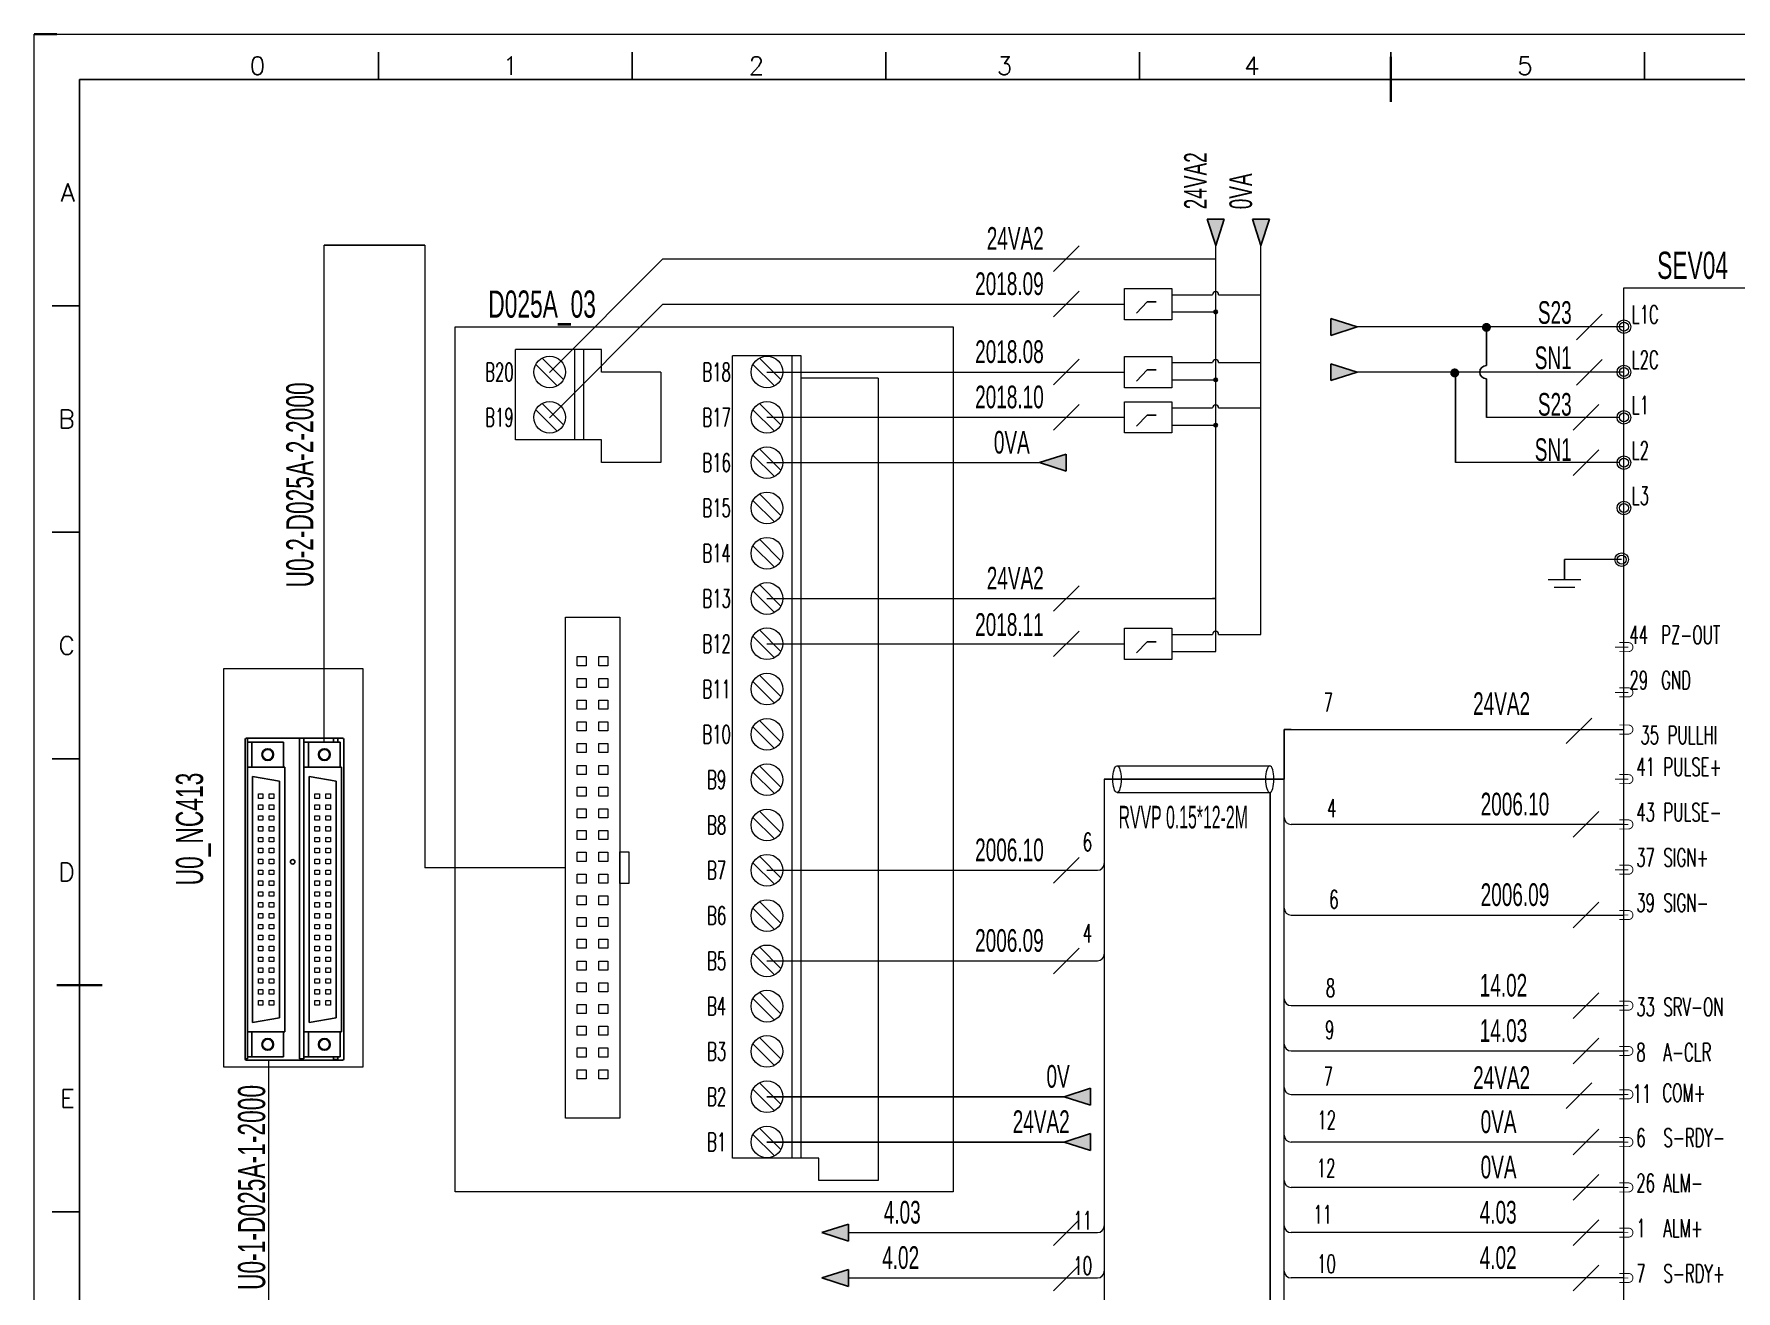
# Model space of a CAD drawing. Header units: millimetres. Extents: x -300 to 54435, y -106 to 60527.
# Drawn here: x 4320.3 to 4508.2, y 1971.5 to 2110.2 of the extents above; entities that cross this region are included whole.
import ezdxf
from ezdxf.enums import TextEntityAlignment as Align

# ---------------------------------------------------------------- set-up
doc = ezdxf.new("R2010")
doc.units = ezdxf.units.MM
doc.linetypes.add('ACAD_ISO02W100', pattern=[15, 12, -3])
for name, color, linetype in [('AE_BOR', 1, 'Continuous'), ('SYMS', 7, 'Continuous'), ('Z_OM_GAIKEI', 7, 'Continuous')]:
    doc.layers.add(name, color=color, linetype=linetype)
doc.layers.add('Dimension', color=3, linetype='Continuous', lineweight=13)
doc.styles.add('WD', font='romans.shx', dxfattribs={"width": 0.8, "bigfont": 'gbcbig.shx'})
doc.styles.add('样式 8', font='arial.ttf', dxfattribs={"width": 0.6, "height": 2.5})

# ---------------------------------------------------------------- blocks, each defined once
blk = doc.blocks.new('WDDOT')
blk.add_hatch(color=256).paths.add_polyline_path([(0.5, 0, 1), (-0.5, 0, 1)])
blk.add_circle((0, 0), 0.5)

msp = doc.modelspace()

# ---------------------------------------------------------------- hatches: boundary and pattern name
for points in [[(4450.795, 2086.863), (4449.86, 2089.781), (4451.731, 2089.781)], [(4455.795, 2086.863), (4454.86, 2089.781), (4456.731, 2089.781)], [(4463.512, 2076.942), (4463.512, 2078.813), (4466.43, 2077.878)], [(4463.512, 2071.942), (4463.512, 2073.813), (4466.43, 2072.878)], [(4431.359, 2062.895), (4434.277, 2061.959), (4434.277, 2063.83)], [(4434.049, 1992.895), (4436.968, 1991.959), (4436.968, 1993.83)], [(4434.049, 1987.895), (4436.968, 1986.959), (4436.968, 1988.83)], [(4407.327, 1977.891), (4410.246, 1976.955), (4410.246, 1978.826)], [(4407.327, 1972.895), (4410.246, 1971.959), (4410.246, 1973.83)]]:
    msp.add_hatch(color=256).paths.add_polyline_path(points)
h = msp.add_hatch(color=256)
edge = h.paths.add_edge_path()
edge.add_arc((4450.795, 2079.534), 0.197, 0, 360)
at = {"lineweight": -2}
h = msp.add_hatch(color=0, dxfattribs=at)
edge = h.paths.add_edge_path()
edge.add_arc((4480.686, 2077.822), 0.5, 0, 360)
h = msp.add_hatch(color=0, dxfattribs=at)
edge = h.paths.add_edge_path()
edge.add_arc((4477.181, 2072.797), 0.5, 0, 360)
h = msp.add_hatch(color=256)
edge = h.paths.add_edge_path()
edge.add_arc((4450.795, 2072.034), 0.197, 0, 360)
h = msp.add_hatch(color=256)
edge = h.paths.add_edge_path()
edge.add_arc((4450.795, 2067.034), 0.197, 0, 360)

# ---------------------------------------------------------------- linework, layer by layer
at = {"color": 7}
for p, q in [((4612.344, 2105.205), (4325.344, 2105.205)), ((4325.344, 2105.205), (4325.344, 1905.205))]:
    msp.add_line(p, q, dxfattribs=at)
for p, q in [((4449.86, 2089.781), (4451.731, 2089.781)), ((4450.795, 2086.863), (4449.86, 2089.781)), ((4450.795, 2086.863), (4451.731, 2089.781)), ((4454.86, 2089.781), (4456.731, 2089.781)), ((4455.795, 2086.863), (4454.86, 2089.781)), ((4455.795, 2086.863), (4456.731, 2089.781)), ((4463.512, 2076.942), (4463.512, 2078.813)), ((4466.43, 2077.878), (4463.512, 2078.813)), ((4466.43, 2077.878), (4463.512, 2076.942)), ((4480.682, 2073.613), (4480.682, 2077.878)), ((4463.512, 2071.942), (4463.512, 2073.813)), ((4466.43, 2072.878), (4463.512, 2073.813)), ((4466.43, 2072.878), (4463.512, 2071.942)), ((4477.264, 2062.891), (4477.264, 2072.878)), ((4480.682, 2067.891), (4480.682, 2072.142)), ((4431.359, 2062.895), (4434.277, 2063.83)), ((4434.277, 2061.959), (4434.277, 2063.83)), ((4431.359, 2062.895), (4434.277, 2061.959)), ((4489.304, 2052.186), (4489.304, 2050.004)), ((4450.45, 2047.895), (4450.795, 2047.895)), ((4458.347, 2027.954), (4458.347, 2033.43)), ((4458.347, 2033.43), (4458.459, 2033.43)), ((4459.116, 2033.43), (4458.459, 2033.43)), ((4438.491, 2027.954), (4458.347, 2027.954)), ((4456.802, 1963.637), (4456.802, 2026.494)), ((4434.049, 1992.895), (4436.968, 1993.83)), ((4436.968, 1991.959), (4436.968, 1993.83)), ((4434.049, 1992.895), (4401.251, 1992.895)), ((4434.049, 1992.895), (4436.968, 1991.959)), ((4434.049, 1987.895), (4436.968, 1988.83)), ((4436.968, 1986.959), (4436.968, 1988.83)), ((4434.049, 1987.895), (4401.251, 1987.895)), ((4434.049, 1987.895), (4436.968, 1986.959)), ((4407.327, 1977.891), (4410.246, 1978.826)), ((4410.246, 1978.826), (4410.246, 1976.955)), ((4407.327, 1977.891), (4410.246, 1976.955)), ((4407.327, 1972.895), (4410.246, 1973.83)), ((4407.327, 1972.895), (4410.246, 1971.959)), ((4410.246, 1973.83), (4410.246, 1971.959))]:
    msp.add_line(p, q)
at = {"color": 3}
msp.add_line((4352.378, 2086.905), (4363.49, 2086.905), dxfattribs=at)
at = {"color": 3, "lineweight": 0}
for p, q in [((4352.378, 2032.039), (4352.378, 2086.905)), ((4363.49, 2086.905), (4363.49, 2018.178)), ((4401.251, 2042.891), (4440.713, 2042.891)), ((4495.861, 2022.954), (4459.116, 2022.954)), ((4379.003, 2018.178), (4363.49, 2018.178)), ((4401.251, 2017.895), (4437.741, 2017.895)), ((4459.116, 2012.954), (4495.861, 2012.954)), ((4401.251, 2007.895), (4437.741, 2007.895)), ((4459.116, 2002.954), (4495.861, 2002.954)), ((4459.116, 1997.95), (4495.861, 1997.95)), ((4346.28, 1950.997), (4346.28, 1996.92)), ((4459.116, 1993.155), (4495.861, 1993.155))]:
    msp.add_line(p, q, dxfattribs=at)
at = {"lineweight": 0}
for p, q in [((4450.795, 2042.03), (4450.795, 2086.863)), ((4455.795, 2043.925), (4455.795, 2086.863)), ((4377.231, 2072.857), (4389.769, 2085.395)), ((4389.769, 2085.395), (4450.795, 2085.395)), ((4377.231, 2067.857), (4389.769, 2080.395)), ((4389.769, 2080.395), (4440.713, 2080.395)), ((4445.969, 2081.429), (4450.45, 2081.429)), ((4451.122, 2081.429), (4455.795, 2081.429)), ((4445.969, 2079.534), (4450.795, 2079.534)), ((4495.729, 2077.878), (4466.43, 2077.878)), ((4373.487, 2065.395), (4373.487, 2075.395)), ((4382.981, 2075.395), (4373.487, 2075.395)), ((4380.051, 2065.395), (4380.051, 2075.395)), ((4381.051, 2065.395), (4381.051, 2075.395)), ((4382.981, 2072.895), (4382.981, 2075.395)), ((4397.469, 1986.107), (4397.469, 2074.682)), ((4405.033, 2074.682), (4397.469, 2074.682)), ((4404.033, 1986.107), (4404.033, 2074.682)), ((4405.033, 1986.107), (4405.033, 2074.682)), ((4389.545, 2072.895), (4382.981, 2072.895)), ((4389.545, 2072.895), (4389.545, 2062.895)), ((4401.251, 2072.895), (4440.713, 2072.895)), ((4445.969, 2073.929), (4450.45, 2073.929)), ((4451.122, 2073.929), (4455.795, 2073.929)), ((4495.729, 2072.878), (4466.43, 2072.878)), ((4413.528, 2072.228), (4405.033, 2072.228)), ((4413.528, 2072.228), (4413.528, 1983.653)), ((4445.969, 2072.034), (4450.795, 2072.034)), ((4445.969, 2068.929), (4450.45, 2068.929)), ((4451.122, 2068.929), (4455.795, 2068.929)), ((4401.251, 2067.895), (4440.713, 2067.895)), ((4445.969, 2067.034), (4450.795, 2067.034)), ((4495.361, 2067.891), (4480.682, 2067.891)), ((4382.981, 2065.395), (4373.487, 2065.395)), ((4382.981, 2062.895), (4382.981, 2065.395)), ((4389.545, 2062.895), (4382.981, 2062.895)), ((4401.251, 2062.895), (4431.359, 2062.895)), ((4495.361, 2062.891), (4477.264, 2062.891)), ((4495.611, 2052.186), (4489.304, 2052.186)), ((4487.516, 2049.991), (4491.093, 2049.991)), ((4488.18, 2049.133), (4490.428, 2049.133)), ((4401.251, 2047.895), (4450.45, 2047.895)), ((4445.969, 2043.925), (4450.45, 2043.925)), ((4451.122, 2043.925), (4455.795, 2043.925)), ((4445.969, 2042.03), (4450.795, 2042.03)), ((4439.92, 2029.418), (4456.763, 2029.419)), ((4438.491, 2027.954), (4438.491, 1953.649)), ((4458.347, 1968.641), (4458.347, 2027.954)), ((4439.9, 2026.489), (4456.763, 2026.489)), ((4406.964, 1986.107), (4397.469, 1986.107)), ((4406.964, 1983.653), (4406.964, 1986.107)), ((4495.861, 1987.887), (4459.116, 1987.887)), ((4413.528, 1983.653), (4406.964, 1983.653)), ((4495.861, 1982.883), (4459.116, 1982.883)), ((4410.246, 1977.891), (4437.741, 1977.891)), ((4495.861, 1977.895), (4459.116, 1977.895)), ((4410.246, 1972.895), (4437.741, 1972.895)), ((4495.861, 1972.891), (4459.116, 1972.891))]:
    msp.add_line(p, q, dxfattribs=at)
at = {"linetype": 'ACAD_ISO02W100'}
for p, q in [((4443.234, 2080.63), (4442.043, 2079.401)), ((4444.242, 2080.627), (4443.234, 2080.63)), ((4443.234, 2073.13), (4442.043, 2071.901)), ((4444.242, 2073.127), (4443.234, 2073.13)), ((4443.234, 2068.13), (4442.043, 2066.901)), ((4444.242, 2068.127), (4443.234, 2068.13)), ((4443.234, 2043.126), (4442.043, 2041.897)), ((4444.242, 2043.123), (4443.234, 2043.126))]:
    msp.add_line(p, q, dxfattribs=at)
at = {"color": 7, "lineweight": 0}
msp.add_line((4459.116, 2033.43), (4495.861, 2033.43), dxfattribs=at)
at = {"lineweight": 0}
for points in [[(4440.713, 2078.668), (4440.713, 2082.121), (4445.969, 2082.121), (4445.969, 2078.668)], [(4366.815, 1982.404), (4366.815, 2077.895), (4421.815, 2077.895), (4421.815, 1982.404)], [(4366.815, 1982.404), (4366.815, 2077.895), (4421.815, 2077.895), (4421.815, 1982.404)], [(4440.713, 2071.168), (4440.713, 2074.621), (4445.969, 2074.621), (4445.969, 2071.168)], [(4440.713, 2066.168), (4440.713, 2069.621), (4445.969, 2069.621), (4445.969, 2066.168)], [(4379.003, 1990.528), (4379.003, 2045.828), (4385.003, 2045.828), (4385.003, 1990.528)], [(4440.713, 2041.164), (4440.713, 2044.617), (4445.969, 2044.617), (4445.969, 2041.164)], [(4381.303, 2040.478), (4380.303, 2040.478), (4380.303, 2041.478), (4381.303, 2041.478)], [(4383.703, 2040.478), (4382.703, 2040.478), (4382.703, 2041.478), (4383.703, 2041.478)], [(4356.644, 1996.17), (4341.294, 1996.17), (4341.294, 2040.185), (4356.644, 2040.185)], [(4381.303, 2038.078), (4380.303, 2038.078), (4380.303, 2039.078), (4381.303, 2039.078)], [(4383.703, 2038.078), (4382.703, 2038.078), (4382.703, 2039.078), (4383.703, 2039.078)], [(4381.303, 2035.678), (4380.303, 2035.678), (4380.303, 2036.678), (4381.303, 2036.678)], [(4383.703, 2035.678), (4382.703, 2035.678), (4382.703, 2036.678), (4383.703, 2036.678)], [(4381.303, 2033.278), (4380.303, 2033.278), (4380.303, 2034.278), (4381.303, 2034.278)], [(4383.703, 2033.278), (4382.703, 2033.278), (4382.703, 2034.278), (4383.703, 2034.278)], [(4381.303, 2030.878), (4380.303, 2030.878), (4380.303, 2031.878), (4381.303, 2031.878)], [(4383.703, 2030.878), (4382.703, 2030.878), (4382.703, 2031.878), (4383.703, 2031.878)], [(4381.303, 2028.478), (4380.303, 2028.478), (4380.303, 2029.478), (4381.303, 2029.478)], [(4383.703, 2028.478), (4382.703, 2028.478), (4382.703, 2029.478), (4383.703, 2029.478)], [(4345.107, 2026.319), (4345.607, 2026.319), (4345.607, 2025.819), (4345.107, 2025.819)], [(4346.307, 2026.319), (4346.807, 2026.319), (4346.807, 2025.819), (4346.307, 2025.819)], [(4351.357, 2026.319), (4351.857, 2026.319), (4351.857, 2025.819), (4351.357, 2025.819)], [(4352.557, 2026.319), (4353.057, 2026.319), (4353.057, 2025.819), (4352.557, 2025.819)], [(4381.303, 2026.078), (4380.303, 2026.078), (4380.303, 2027.078), (4381.303, 2027.078)], [(4383.703, 2026.078), (4382.703, 2026.078), (4382.703, 2027.078), (4383.703, 2027.078)], [(4345.107, 2025.119), (4345.607, 2025.119), (4345.607, 2024.619), (4345.107, 2024.619)], [(4345.107, 2023.919), (4345.607, 2023.919), (4345.607, 2023.419), (4345.107, 2023.419)], [(4346.307, 2025.119), (4346.807, 2025.119), (4346.807, 2024.619), (4346.307, 2024.619)], [(4346.307, 2023.919), (4346.807, 2023.919), (4346.807, 2023.419), (4346.307, 2023.419)], [(4351.357, 2025.119), (4351.857, 2025.119), (4351.857, 2024.619), (4351.357, 2024.619)], [(4351.357, 2023.919), (4351.857, 2023.919), (4351.857, 2023.419), (4351.357, 2023.419)], [(4352.557, 2025.119), (4353.057, 2025.119), (4353.057, 2024.619), (4352.557, 2024.619)], [(4352.557, 2023.919), (4353.057, 2023.919), (4353.057, 2023.419), (4352.557, 2023.419)], [(4381.303, 2023.678), (4380.303, 2023.678), (4380.303, 2024.678), (4381.303, 2024.678)], [(4383.703, 2023.678), (4382.703, 2023.678), (4382.703, 2024.678), (4383.703, 2024.678)], [(4345.107, 2022.719), (4345.607, 2022.719), (4345.607, 2022.219), (4345.107, 2022.219)], [(4346.307, 2022.719), (4346.807, 2022.719), (4346.807, 2022.219), (4346.307, 2022.219)], [(4351.357, 2022.719), (4351.857, 2022.719), (4351.857, 2022.219), (4351.357, 2022.219)], [(4352.557, 2022.719), (4353.057, 2022.719), (4353.057, 2022.219), (4352.557, 2022.219)], [(4381.303, 2021.278), (4380.303, 2021.278), (4380.303, 2022.278), (4381.303, 2022.278)], [(4383.703, 2021.278), (4382.703, 2021.278), (4382.703, 2022.278), (4383.703, 2022.278)], [(4345.107, 2021.519), (4345.607, 2021.519), (4345.607, 2021.019), (4345.107, 2021.019)], [(4345.107, 2020.319), (4345.607, 2020.319), (4345.607, 2019.819), (4345.107, 2019.819)], [(4346.307, 2021.519), (4346.807, 2021.519), (4346.807, 2021.019), (4346.307, 2021.019)], [(4346.307, 2020.319), (4346.807, 2020.319), (4346.807, 2019.819), (4346.307, 2019.819)], [(4351.357, 2021.519), (4351.857, 2021.519), (4351.857, 2021.019), (4351.357, 2021.019)], [(4351.357, 2020.319), (4351.857, 2020.319), (4351.857, 2019.819), (4351.357, 2019.819)], [(4352.557, 2021.519), (4353.057, 2021.519), (4353.057, 2021.019), (4352.557, 2021.019)], [(4352.557, 2020.319), (4353.057, 2020.319), (4353.057, 2019.819), (4352.557, 2019.819)], [(4381.303, 2018.878), (4380.303, 2018.878), (4380.303, 2019.878), (4381.303, 2019.878)], [(4383.703, 2018.878), (4382.703, 2018.878), (4382.703, 2019.878), (4383.703, 2019.878)], [(4386.003, 2016.428), (4385.003, 2016.428), (4385.003, 2019.928), (4386.003, 2019.928)], [(4345.107, 2019.119), (4345.607, 2019.119), (4345.607, 2018.619), (4345.107, 2018.619)], [(4346.307, 2019.119), (4346.807, 2019.119), (4346.807, 2018.619), (4346.307, 2018.619)], [(4351.357, 2019.119), (4351.857, 2019.119), (4351.857, 2018.619), (4351.357, 2018.619)], [(4352.557, 2019.119), (4353.057, 2019.119), (4353.057, 2018.619), (4352.557, 2018.619)], [(4345.107, 2017.919), (4345.607, 2017.919), (4345.607, 2017.419), (4345.107, 2017.419)], [(4345.107, 2016.719), (4345.607, 2016.719), (4345.607, 2016.219), (4345.107, 2016.219)], [(4346.307, 2017.919), (4346.807, 2017.919), (4346.807, 2017.419), (4346.307, 2017.419)], [(4346.307, 2016.719), (4346.807, 2016.719), (4346.807, 2016.219), (4346.307, 2016.219)], [(4351.357, 2017.919), (4351.857, 2017.919), (4351.857, 2017.419), (4351.357, 2017.419)], [(4351.357, 2016.719), (4351.857, 2016.719), (4351.857, 2016.219), (4351.357, 2016.219)], [(4352.557, 2017.919), (4353.057, 2017.919), (4353.057, 2017.419), (4352.557, 2017.419)], [(4352.557, 2016.719), (4353.057, 2016.719), (4353.057, 2016.219), (4352.557, 2016.219)], [(4381.303, 2016.478), (4380.303, 2016.478), (4380.303, 2017.478), (4381.303, 2017.478)], [(4383.703, 2016.478), (4382.703, 2016.478), (4382.703, 2017.478), (4383.703, 2017.478)], [(4345.107, 2015.519), (4345.607, 2015.519), (4345.607, 2015.019), (4345.107, 2015.019)], [(4345.107, 2014.319), (4345.607, 2014.319), (4345.607, 2013.819), (4345.107, 2013.819)], [(4346.307, 2015.519), (4346.807, 2015.519), (4346.807, 2015.019), (4346.307, 2015.019)], [(4346.307, 2014.319), (4346.807, 2014.319), (4346.807, 2013.819), (4346.307, 2013.819)], [(4351.357, 2015.519), (4351.857, 2015.519), (4351.857, 2015.019), (4351.357, 2015.019)], [(4351.357, 2014.319), (4351.857, 2014.319), (4351.857, 2013.819), (4351.357, 2013.819)], [(4352.557, 2015.519), (4353.057, 2015.519), (4353.057, 2015.019), (4352.557, 2015.019)], [(4352.557, 2014.319), (4353.057, 2014.319), (4353.057, 2013.819), (4352.557, 2013.819)], [(4381.303, 2014.078), (4380.303, 2014.078), (4380.303, 2015.078), (4381.303, 2015.078)], [(4383.703, 2014.078), (4382.703, 2014.078), (4382.703, 2015.078), (4383.703, 2015.078)], [(4345.107, 2013.119), (4345.607, 2013.119), (4345.607, 2012.619), (4345.107, 2012.619)], [(4346.307, 2013.119), (4346.807, 2013.119), (4346.807, 2012.619), (4346.307, 2012.619)], [(4351.357, 2013.119), (4351.857, 2013.119), (4351.857, 2012.619), (4351.357, 2012.619)], [(4352.557, 2013.119), (4353.057, 2013.119), (4353.057, 2012.619), (4352.557, 2012.619)], [(4381.303, 2011.678), (4380.303, 2011.678), (4380.303, 2012.678), (4381.303, 2012.678)], [(4383.703, 2011.678), (4382.703, 2011.678), (4382.703, 2012.678), (4383.703, 2012.678)], [(4345.107, 2011.919), (4345.607, 2011.919), (4345.607, 2011.419), (4345.107, 2011.419)], [(4345.107, 2010.719), (4345.607, 2010.719), (4345.607, 2010.219), (4345.107, 2010.219)], [(4346.307, 2011.919), (4346.807, 2011.919), (4346.807, 2011.419), (4346.307, 2011.419)], [(4346.307, 2010.719), (4346.807, 2010.719), (4346.807, 2010.219), (4346.307, 2010.219)], [(4351.357, 2011.919), (4351.857, 2011.919), (4351.857, 2011.419), (4351.357, 2011.419)], [(4351.357, 2010.719), (4351.857, 2010.719), (4351.857, 2010.219), (4351.357, 2010.219)], [(4352.557, 2011.919), (4353.057, 2011.919), (4353.057, 2011.419), (4352.557, 2011.419)], [(4352.557, 2010.719), (4353.057, 2010.719), (4353.057, 2010.219), (4352.557, 2010.219)], [(4345.107, 2009.519), (4345.607, 2009.519), (4345.607, 2009.019), (4345.107, 2009.019)], [(4346.307, 2009.519), (4346.807, 2009.519), (4346.807, 2009.019), (4346.307, 2009.019)], [(4351.357, 2009.519), (4351.857, 2009.519), (4351.857, 2009.019), (4351.357, 2009.019)], [(4352.557, 2009.519), (4353.057, 2009.519), (4353.057, 2009.019), (4352.557, 2009.019)], [(4381.303, 2009.278), (4380.303, 2009.278), (4380.303, 2010.278), (4381.303, 2010.278)], [(4383.703, 2009.278), (4382.703, 2009.278), (4382.703, 2010.278), (4383.703, 2010.278)], [(4345.107, 2008.319), (4345.607, 2008.319), (4345.607, 2007.819), (4345.107, 2007.819)], [(4345.107, 2007.119), (4345.607, 2007.119), (4345.607, 2006.619), (4345.107, 2006.619)], [(4346.307, 2008.319), (4346.807, 2008.319), (4346.807, 2007.819), (4346.307, 2007.819)], [(4346.307, 2007.119), (4346.807, 2007.119), (4346.807, 2006.619), (4346.307, 2006.619)], [(4351.357, 2008.319), (4351.857, 2008.319), (4351.857, 2007.819), (4351.357, 2007.819)], [(4351.357, 2007.119), (4351.857, 2007.119), (4351.857, 2006.619), (4351.357, 2006.619)], [(4352.557, 2008.319), (4353.057, 2008.319), (4353.057, 2007.819), (4352.557, 2007.819)], [(4352.557, 2007.119), (4353.057, 2007.119), (4353.057, 2006.619), (4352.557, 2006.619)], [(4381.303, 2006.878), (4380.303, 2006.878), (4380.303, 2007.878), (4381.303, 2007.878)], [(4383.703, 2006.878), (4382.703, 2006.878), (4382.703, 2007.878), (4383.703, 2007.878)], [(4345.107, 2005.919), (4345.607, 2005.919), (4345.607, 2005.419), (4345.107, 2005.419)], [(4346.307, 2005.919), (4346.807, 2005.919), (4346.807, 2005.419), (4346.307, 2005.419)], [(4351.357, 2005.919), (4351.857, 2005.919), (4351.857, 2005.419), (4351.357, 2005.419)], [(4352.557, 2005.919), (4353.057, 2005.919), (4353.057, 2005.419), (4352.557, 2005.419)], [(4381.303, 2004.478), (4380.303, 2004.478), (4380.303, 2005.478), (4381.303, 2005.478)], [(4383.703, 2004.478), (4382.703, 2004.478), (4382.703, 2005.478), (4383.703, 2005.478)], [(4345.107, 2004.719), (4345.607, 2004.719), (4345.607, 2004.219), (4345.107, 2004.219)], [(4345.107, 2003.519), (4345.607, 2003.519), (4345.607, 2003.019), (4345.107, 2003.019)], [(4346.307, 2004.719), (4346.807, 2004.719), (4346.807, 2004.219), (4346.307, 2004.219)], [(4346.307, 2003.519), (4346.807, 2003.519), (4346.807, 2003.019), (4346.307, 2003.019)], [(4351.357, 2004.719), (4351.857, 2004.719), (4351.857, 2004.219), (4351.357, 2004.219)], [(4351.357, 2003.519), (4351.857, 2003.519), (4351.857, 2003.019), (4351.357, 2003.019)], [(4352.557, 2004.719), (4353.057, 2004.719), (4353.057, 2004.219), (4352.557, 2004.219)], [(4352.557, 2003.519), (4353.057, 2003.519), (4353.057, 2003.019), (4352.557, 2003.019)], [(4381.303, 2002.078), (4380.303, 2002.078), (4380.303, 2003.078), (4381.303, 2003.078)], [(4383.703, 2002.078), (4382.703, 2002.078), (4382.703, 2003.078), (4383.703, 2003.078)], [(4381.303, 1999.678), (4380.303, 1999.678), (4380.303, 2000.678), (4381.303, 2000.678)], [(4383.703, 1999.678), (4382.703, 1999.678), (4382.703, 2000.678), (4383.703, 2000.678)], [(4381.303, 1997.278), (4380.303, 1997.278), (4380.303, 1998.278), (4381.303, 1998.278)], [(4383.703, 1997.278), (4382.703, 1997.278), (4382.703, 1998.278), (4383.703, 1998.278)], [(4381.303, 1994.878), (4380.303, 1994.878), (4380.303, 1995.878), (4381.303, 1995.878)], [(4383.703, 1994.878), (4382.703, 1994.878), (4382.703, 1995.878), (4383.703, 1995.878)]]:
    msp.add_lwpolyline(points, close=True, dxfattribs=at)
for points in [[(4495.861, 1954.09), (4495.861, 2082.178), (4524.489, 2082.178), (4524.489, 1954.09)], [(4378.808, 2072.062), (4376.436, 2074.434)], [(4402.79, 2072.062), (4400.419, 2074.434)], [(4375.729, 2073.727), (4378.101, 2071.355)], [(4399.712, 2073.727), (4402.083, 2071.355)], [(4375.729, 2068.727), (4378.101, 2066.355)], [(4378.808, 2067.062), (4376.436, 2069.434)], [(4399.712, 2068.727), (4402.083, 2066.355)], [(4402.79, 2067.062), (4400.419, 2069.434)], [(4399.712, 2063.727), (4402.083, 2061.355)], [(4402.79, 2062.062), (4400.419, 2064.434)], [(4402.79, 2057.062), (4400.419, 2059.434)], [(4399.712, 2058.727), (4402.083, 2056.355)], [(4399.712, 2053.727), (4402.083, 2051.355)], [(4402.79, 2052.062), (4400.419, 2054.434)], [(4399.712, 2048.727), (4402.083, 2046.355)], [(4402.79, 2047.062), (4400.419, 2049.434)], [(4402.79, 2042.062), (4400.419, 2044.434)], [(4399.712, 2043.727), (4402.083, 2041.355)], [(4399.712, 2038.727), (4402.083, 2036.355)], [(4402.79, 2037.062), (4400.419, 2039.434)], [(4399.712, 2033.727), (4402.083, 2031.355)], [(4402.79, 2032.062), (4400.419, 2034.434)], [(4402.79, 2027.062), (4400.419, 2029.434)], [(4399.712, 2028.727), (4402.083, 2026.355)], [(4399.712, 2023.727), (4402.083, 2021.355)], [(4402.79, 2022.062), (4400.419, 2024.434)], [(4399.712, 2018.727), (4402.083, 2016.355)], [(4402.79, 2017.062), (4400.419, 2019.434)], [(4402.79, 2012.062), (4400.419, 2014.434)], [(4399.712, 2013.727), (4402.083, 2011.355)], [(4399.712, 2008.727), (4402.083, 2006.355)], [(4402.79, 2007.062), (4400.419, 2009.434)], [(4399.712, 2003.727), (4402.083, 2001.355)], [(4402.79, 2002.062), (4400.419, 2004.434)], [(4402.79, 1997.062), (4400.419, 1999.434)], [(4399.712, 1998.727), (4402.083, 1996.355)], [(4399.712, 1993.727), (4402.083, 1991.355)], [(4402.79, 1992.062), (4400.419, 1994.434)], [(4399.712, 1988.727), (4402.083, 1986.355)], [(4402.79, 1987.062), (4400.419, 1989.434)]]:
    msp.add_lwpolyline(points, dxfattribs=at)
at = {"color": 3, "lineweight": 0, "const_width": 0.1, "flags": 128}
for points in [[(4496.361, 2042.529), (4494.861, 2042.529)], [(4496.361, 2037.529), (4494.861, 2037.529)], [(4496.361, 2027.954), (4494.861, 2027.954)], [(4496.361, 2022.954), (4494.861, 2022.954)], [(4496.361, 2017.954), (4494.861, 2017.954)], [(4496.361, 2012.954), (4494.861, 2012.954)], [(4496.361, 2002.954), (4494.861, 2002.954)], [(4496.361, 1997.95), (4494.861, 1997.95)], [(4496.361, 1993.155), (4494.861, 1993.155)], [(4496.361, 1987.887), (4494.861, 1987.887)], [(4496.361, 1982.883), (4494.861, 1982.883)], [(4496.361, 1977.895), (4494.861, 1977.895)], [(4496.361, 1972.891), (4494.861, 1972.891)]]:
    msp.add_lwpolyline(points, dxfattribs=at)
for points in [[(4495.361, 2043.029), (4496.361, 2043.029, -1), (4496.361, 2042.029), (4495.361, 2042.029)], [(4495.361, 2038.029), (4496.361, 2038.029, -1), (4496.361, 2037.029), (4495.361, 2037.029)], [(4495.361, 2028.454), (4496.361, 2028.454, -1), (4496.361, 2027.454), (4495.361, 2027.454)], [(4495.361, 2023.454), (4496.361, 2023.454, -1), (4496.361, 2022.454), (4495.361, 2022.454)], [(4495.361, 2018.454), (4496.361, 2018.454, -1), (4496.361, 2017.454), (4495.361, 2017.454)], [(4495.361, 2013.454), (4496.361, 2013.454, -1), (4496.361, 2012.454), (4495.361, 2012.454)], [(4495.361, 2003.454), (4496.361, 2003.454, -1), (4496.361, 2002.454), (4495.361, 2002.454)], [(4495.361, 1998.45), (4496.361, 1998.45, -1), (4496.361, 1997.45), (4495.361, 1997.45)], [(4495.361, 1993.655), (4496.361, 1993.655, -1), (4496.361, 1992.655), (4495.361, 1992.655)], [(4495.361, 1988.387), (4496.361, 1988.387, -1), (4496.361, 1987.387), (4495.361, 1987.387)], [(4495.361, 1983.383), (4496.361, 1983.383, -1), (4496.361, 1982.383), (4495.361, 1982.383)], [(4495.361, 1978.395), (4496.361, 1978.395, -1), (4496.361, 1977.395), (4495.361, 1977.395)], [(4495.361, 1973.391), (4496.361, 1973.391, -1), (4496.361, 1972.391), (4495.361, 1972.391)]]:
    msp.add_lwpolyline(points, format="xyb", dxfattribs=at)
at = {"color": 7, "lineweight": 0, "const_width": 0.1, "flags": 128}
msp.add_lwpolyline([(4495.361, 2033.93), (4496.361, 2033.93, -1), (4496.361, 2032.93), (4495.361, 2032.93)], format="xyb", dxfattribs=at)
for centre in [(4450.795, 2079.534), (4450.795, 2072.034), (4450.795, 2067.034)]:
    msp.add_circle(centre, 0.197)
at = {"lineweight": 0}
for centre, radius in [((4495.861, 2077.895), 0.75), ((4495.861, 2077.895), 0.5), ((4377.269, 2072.895), 1.75), ((4401.251, 2072.895), 1.75), ((4495.861, 2072.895), 0.75), ((4495.861, 2072.895), 0.5), ((4377.269, 2067.895), 1.75), ((4401.251, 2067.895), 1.75), ((4495.861, 2067.891), 0.75), ((4495.861, 2067.891), 0.5), ((4401.251, 2062.895), 1.75), ((4495.861, 2062.891), 0.75), ((4495.861, 2062.891), 0.5), ((4401.251, 2057.895), 1.75), ((4495.861, 2057.887), 0.75), ((4495.861, 2057.887), 0.5), ((4401.251, 2052.895), 1.75), ((4495.611, 2052.186), 0.75), ((4495.611, 2052.186), 0.5), ((4401.251, 2047.895), 1.75), ((4401.251, 2042.895), 1.75), ((4401.251, 2037.895), 1.75), ((4401.251, 2032.895), 1.75), ((4401.251, 2027.895), 1.75), ((4401.251, 2022.895), 1.75), ((4401.251, 2017.895), 1.75), ((4401.251, 2012.895), 1.75), ((4401.251, 2007.895), 1.75), ((4401.251, 2002.895), 1.75), ((4401.251, 1997.895), 1.75), ((4401.251, 1992.895), 1.75), ((4401.251, 1987.895), 1.75)]:
    msp.add_circle(centre, radius, dxfattribs=at)
for centre, radius, start, end in [((4450.786, 2081.429), 0.336, 0, 180), ((4450.786, 2073.929), 0.336, 0, 180), ((4450.786, 2068.929), 0.336, 0, 180), ((4450.786, 2043.925), 0.336, 0, 180), ((4437.741, 1978.645), 0.75, 270, 0), ((4437.741, 1973.645), 0.75, 270, 0)]:
    msp.add_arc(centre, radius, start, end, dxfattribs=at)
msp.add_arc((4480.682, 2072.878), 0.736, 90, 270)
at = {"color": 3, "lineweight": 0}
for centre, start, end in [((4459.116, 2023.704), 180, 270), ((4437.741, 2018.645), 270, 0), ((4459.116, 2013.704), 180, 270), ((4437.741, 2008.645), 270, 0), ((4459.116, 2003.704), 180, 270), ((4459.116, 1998.7), 180, 270), ((4459.116, 1993.905), 180, 270), ((4459.116, 1988.637), 180, 270), ((4459.116, 1983.633), 180, 270), ((4459.116, 1978.645), 180, 270), ((4459.116, 1973.641), 180, 270)]:
    msp.add_arc(centre, 0.75, start, end, dxfattribs=at)
at = {"lineweight": 0}
msp.add_ellipse((4439.9, 2027.954), major_axis=(0, 1.465), ratio=0.3169375, dxfattribs=at)
at = {"lineweight": 0, "extrusion": (0, 0, -1)}
msp.add_ellipse((4456.763, 2027.954), major_axis=(0, 1.465), ratio=0.3169375, dxfattribs=at)
at = {"layer": 'AE_BOR', "color": 7, "lineweight": 30}
for p, q in [((4322.874, 2110.205), (4320.341, 2110.205)), ((4470.124, 2102.705), (4470.124, 2107.705)), ((4322.844, 2005.205), (4327.844, 2005.205))]:
    msp.add_line(p, q, dxfattribs=at)
at = {"layer": 'AE_BOR', "color": 7, "lineweight": 15}
for p, q in [((4320.341, 2110.205), (4617.341, 2110.205)), ((4320.341, 1900.205), (4320.341, 2110.205))]:
    msp.add_line(p, q, dxfattribs=at)
at = {"layer": 'AE_BOR', "color": 7}
for p, q in [((4358.374, 2105.205), (4358.374, 2108.205)), ((4386.374, 2105.205), (4386.374, 2108.205)), ((4414.374, 2105.205), (4414.374, 2108.205)), ((4442.374, 2105.205), (4442.374, 2108.205)), ((4470.124, 2105.205), (4470.124, 2108.205)), ((4498.124, 2105.205), (4498.124, 2108.205)), ((4325.344, 2080.205), (4322.344, 2080.205)), ((4325.344, 2055.205), (4322.344, 2055.205)), ((4325.344, 2030.205), (4322.344, 2030.205)), ((4325.344, 1980.205), (4322.344, 1980.205))]:
    msp.add_line(p, q, dxfattribs=at)
at = {"layer": 'Dimension', "lineweight": 0}
for p, q in [((4432.884, 2083.98), (4435.712, 2086.809)), ((4432.884, 2078.98), (4435.712, 2081.809)), ((4490.622, 2076.463), (4493.45, 2079.292)), ((4432.884, 2071.48), (4435.712, 2074.309)), ((4490.622, 2071.463), (4493.45, 2074.292)), ((4432.884, 2066.48), (4435.712, 2069.309)), ((4490.254, 2066.476), (4493.083, 2069.305)), ((4490.254, 2061.476), (4493.083, 2064.305)), ((4432.884, 2046.48), (4435.712, 2049.309)), ((4432.884, 2041.476), (4435.712, 2044.305)), ((4490.254, 2021.54), (4493.083, 2024.368)), ((4432.884, 2016.48), (4435.712, 2019.309)), ((4490.254, 2011.54), (4493.083, 2014.368)), ((4432.884, 2006.48), (4435.712, 2009.309)), ((4490.254, 2001.54), (4493.083, 2004.368)), ((4490.254, 1996.536), (4493.083, 1999.364)), ((4489.483, 1991.598), (4492.312, 1994.426)), ((4490.254, 1986.472), (4493.083, 1989.301)), ((4490.254, 1981.468), (4493.083, 1984.297)), ((4432.884, 1976.48), (4435.712, 1979.309)), ((4490.254, 1976.48), (4493.083, 1979.309)), ((4432.884, 1971.48), (4435.712, 1974.309)), ((4490.254, 1971.476), (4493.083, 1974.305))]:
    msp.add_line(p, q, dxfattribs=at)
at = {"layer": 'Dimension', "color": 7, "lineweight": 0}
msp.add_line((4489.483, 2031.872), (4492.312, 2034.701), dxfattribs=at)
at = {"layer": 'Z_OM_GAIKEI'}
for p, q in [((4343.644, 1997.07), (4343.644, 2032.32)), ((4343.794, 2032.47), (4354.394, 2032.47)), ((4343.894, 1997.07), (4343.894, 2032.47)), ((4343.894, 1997.299), (4343.894, 2032.039)), ((4347.894, 2032.039), (4343.894, 2032.039)), ((4343.894, 2032.039), (4345.894, 2032.039)), ((4344.394, 2029.289), (4344.394, 2032.039)), ((4347.894, 2029.289), (4347.894, 2032.039)), ((4349.644, 1997.07), (4349.644, 2032.47)), ((4350.144, 1997.07), (4350.144, 2032.47)), ((4350.144, 1997.299), (4350.144, 2032.039)), ((4354.144, 2032.039), (4350.144, 2032.039)), ((4350.144, 2032.039), (4352.144, 2032.039)), ((4350.644, 2029.289), (4350.644, 2032.039)), ((4353.394, 2032.039), (4353.394, 2032.47)), ((4353.894, 2032.039), (4353.894, 2032.47)), ((4354.144, 2029.289), (4354.144, 2032.039)), ((4354.544, 2032.32), (4354.544, 1997.07)), ((4343.894, 2029.289), (4348.019, 2029.289)), ((4343.894, 2029.289), (4348.019, 2029.289)), ((4348.019, 2029.289), (4348.019, 2000.049)), ((4348.019, 2000.049), (4348.019, 2029.289)), ((4350.144, 2029.289), (4354.269, 2029.289)), ((4350.144, 2029.289), (4354.269, 2029.289)), ((4354.269, 2029.289), (4354.269, 2000.049)), ((4344.457, 2001.089), (4344.457, 2028.249)), ((4347.457, 2027.749), (4344.457, 2028.249)), ((4347.457, 2027.749), (4347.457, 2001.589)), ((4350.707, 2001.089), (4350.707, 2028.249)), ((4353.707, 2027.749), (4350.707, 2028.249)), ((4353.707, 2027.749), (4353.707, 2001.589)), ((4347.457, 2001.589), (4344.457, 2001.089)), ((4353.707, 2001.589), (4350.707, 2001.089)), ((4343.894, 2000.049), (4348.019, 2000.049)), ((4344.394, 2000.049), (4344.394, 1997.299)), ((4347.894, 2000.049), (4347.894, 1997.299)), ((4350.144, 2000.049), (4354.269, 2000.049)), ((4350.644, 2000.049), (4350.644, 1997.299)), ((4354.144, 2000.049), (4354.144, 1997.299)), ((4343.644, 1997.07), (4343.894, 1997.07)), ((4354.394, 1996.92), (4343.794, 1996.92)), ((4347.894, 1997.299), (4343.894, 1997.299)), ((4349.644, 1997.07), (4350.144, 1997.07)), ((4354.144, 1997.299), (4350.144, 1997.299)), ((4353.394, 1997.02), (4353.394, 1997.299)), ((4353.394, 1997.02), (4353.894, 1997.02)), ((4353.894, 1997.02), (4353.894, 1997.299))]:
    msp.add_line(p, q, dxfattribs=at)
for centre, radius in [((4346.144, 2030.664), 0.65), ((4346.144, 2030.664), 0.575), ((4352.394, 2030.664), 0.65), ((4352.394, 2030.664), 0.575), ((4348.894, 2018.82), 0.25), ((4346.144, 1998.674), 0.65), ((4346.144, 1998.674), 0.575), ((4352.394, 1998.674), 0.65), ((4352.394, 1998.674), 0.575)]:
    msp.add_circle(centre, radius, dxfattribs=at)
for centre, start, end in [((4343.794, 2032.32), 90, 180.00001), ((4354.394, 2032.32), 0, 90), ((4343.794, 1997.07), 180.00001, 270), ((4354.394, 1997.07), 270, 0)]:
    msp.add_arc(centre, 0.15, start, end, dxfattribs=at)

# ---------------------------------------------------------------- block references
at = {"layer": 'SYMS', "color": 0, "lineweight": -3, "xscale": 0.25, "yscale": 0.25, "zscale": 0.25, "rotation": 90}
for p in [(4450.795, 2079.534), (4450.795, 2072.034), (4450.795, 2067.034)]:
    msp.add_blockref('WDDOT', p, dxfattribs=at)
at = {"layer": 'SYMS', "lineweight": -3, "xscale": 0.25, "yscale": 0.25, "zscale": 0.25, "rotation": 90}
for p in [(4450.795, 2079.534), (4450.795, 2072.034), (4450.795, 2067.034)]:
    msp.add_blockref('WDDOT', p, dxfattribs=at)

# ---------------------------------------------------------------- texts
at = {"lineweight": 0, "style": 'WD', "width": 0.6}
for s, p in [('L1C', (4496.729, 2078.245)), ('L2C', (4496.729, 2073.245)), ('L1', (4496.729, 2068.241)), ('L2', (4496.729, 2063.241)), ('L3', (4496.729, 2058.237)), ('44', (4496.479, 2042.879)), ('PZ-OUT', (4499.979, 2042.879)), ('29', (4496.479, 2037.879)), ('GND', (4499.979, 2037.879)), ('41', (4497.229, 2028.304)), ('PULSE+', (4500.229, 2028.304)), ('43', (4497.229, 2023.304)), ('PULSE-', (4500.229, 2023.304)), ('37', (4497.229, 2018.304)), ('SIGN+', (4500.229, 2018.304)), ('39', (4497.229, 2013.304)), ('SIGN-', (4500.229, 2013.304)), ('33', (4497.229, 2001.816)), ('SRV-ON ', (4500.229, 2001.816)), ('8', (4497.229, 1996.812)), ('A-CLR ', (4500.229, 1996.812)), ('11', (4496.823, 1992.228)), ('COM+', (4500.118, 1992.338)), ('6', (4497.229, 1987.381)), ('S-RDY-', (4500.229, 1987.381)), ('26', (4497.229, 1982.377)), ('ALM- ', (4500.229, 1982.377)), ('1', (4497.229, 1977.389)), ('ALM+', (4500.229, 1977.389)), ('7', (4497.229, 1972.385)), ('S-RDY+', (4500.229, 1972.385))]:
    msp.add_text(s, height=2, dxfattribs=at).set_placement(p)
for s, p in [('B20', (4371.718, 2072.895)), ('B18', (4395.701, 2072.895)), ('B19', (4371.718, 2067.895)), ('B17', (4395.701, 2067.895)), ('B16', (4395.701, 2062.895)), ('B15', (4395.701, 2057.895)), ('B14', (4395.701, 2052.895)), ('B13', (4395.701, 2047.895)), ('B12', (4395.701, 2042.895)), ('B11', (4395.701, 2037.895)), ('B10', (4395.701, 2032.895)), ('B9', (4395.701, 2027.895)), ('B8', (4395.701, 2022.895)), ('B7', (4395.701, 2017.895)), ('B6', (4395.701, 2012.895)), ('B5', (4395.701, 2007.895)), ('B4', (4395.701, 2002.895)), ('B3', (4395.701, 1997.895)), ('B2', (4395.701, 1992.895)), ('B1', (4395.701, 1987.895))]:
    msp.add_text(s, height=2, dxfattribs=at).set_placement(p, align=Align.MIDDLE)
for s, p in [('7', (4463.748, 2035.436)), ('4', (4464.134, 2023.755)), ('6', (4437.15, 2020.018)), ('6', (4464.359, 2013.687)), ('4', (4437.15, 2009.936)), ('8', (4463.986, 2003.913)), ('9', (4463.888, 1999.276)), ('7', (4463.748, 1994.152)), ('12', (4464.078, 1989.333)), ('12', (4464.021, 1984.016)), ('11', (4463.624, 1978.89)), ('11', (4437.15, 1978.253)), ('10', (4437.15, 1973.253)), ('10', (4464.058, 1973.449))]:
    msp.add_text(s, height=2, dxfattribs=at).set_placement(p, align=Align.RIGHT)
at = {"color": 7, "lineweight": 0, "style": 'WD', "width": 0.6}
for s, p in [('35', (4497.689, 2031.819)), ('PULLHI', (4500.689, 2031.819))]:
    msp.add_text(s, height=2, dxfattribs=at).set_placement(p)
at = {"color": 6, "lineweight": 0, "style": '样式 8', "width": 0.6}
for s, p in [('14.02', (4479.944, 2003.954)), ('14.03', (4479.944, 1998.95))]:
    msp.add_text(s, height=2.5, dxfattribs=at).set_placement(p)
at = {"layer": 'AE_BOR', "color": 7, "style": 'WD'}
for s, p in [('0', (4345.011, 2105.705)), ('1', (4372.936, 2105.705)), ('2', (4400.086, 2105.705)), ('3', (4427.486, 2105.705)), ('4', (4454.786, 2105.705)), ('5', (4484.935, 2105.705))]:
    msp.add_text(s, height=2, dxfattribs=at).set_placement(p, align=Align.CENTER)
for s, p in [('A', (4324.844, 2092.705)), ('B', (4324.844, 2067.705)), ('C', (4324.844, 2042.705)), ('D', (4324.844, 2017.705)), ('E', (4324.844, 1992.705))]:
    msp.add_text(s, height=2, dxfattribs=at).set_placement(p, align=Align.MIDDLE_RIGHT)
at = {"layer": 'Dimension', "lineweight": 0, "style": '样式 8', "width": 0.6}
for s, height, p in [('24VA2', 2.5, (4449.811, 2090.863)), ('0VA', 2.5, (4454.811, 2090.863)), ('U0-2-D025A-2-2000', 3, (4351.181, 2049.115)), ('U0_NC413', 3, (4339.001, 2016.227)), ('U0-1-D025A-1-2000', 3, (4345.857, 1971.561))]:
    msp.add_text(s, height=height, rotation=90, dxfattribs=at).set_placement(p)
for s, p in [('24VA2', (4431.813, 2086.395)), ('S23', (4490.096, 2078.217)), ('SN1', (4490.096, 2073.217)), ('S23', (4490.096, 2068.08)), ('0VA', (4430.267, 2063.895)), ('SN1', (4490.096, 2063.08)), ('2006.10', (4431.813, 2018.895)), ('2006.09', (4431.813, 2008.895)), ('0V', (4434.679, 1993.895)), ('24VA2', (4434.679, 1988.895))]:
    msp.add_text(s, height=2.5, dxfattribs=at).set_placement(p, align=Align.RIGHT)
for s, height, p in [('SEV04', 3, (4499.535, 2083.178)), ('D025A_03', 3, (4370.489, 2078.895)), ('24VA2', 2.5, (4479.217, 2035.044)), ('24VA2', 2.5, (4479.217, 1993.76))]:
    msp.add_text(s, height=height, dxfattribs=at).set_placement(p)
at = {"layer": 'Dimension', "color": 6, "lineweight": 0, "style": '样式 8', "width": 0.6}
for s, p in [('2018.09', (4431.813, 2081.395)), ('2018.08', (4431.813, 2073.895)), ('2018.10', (4431.813, 2068.895)), ('2018.11', (4431.813, 2043.774))]:
    msp.add_text(s, height=2.5, dxfattribs=at).set_placement(p, align=Align.RIGHT)
at = {"layer": 'Dimension', "color": 3, "lineweight": 0, "style": '样式 8', "width": 0.6}
msp.add_text('24VA2', height=2.5, dxfattribs=at).set_placement((4431.813, 2048.891), align=Align.RIGHT)
at = {"layer": 'Dimension', "color": 6, "lineweight": 0, "style": '样式 8', "width": 0.6}
for s, p in [('2006.10', (4480.049, 2023.954)), ('2006.09', (4480.049, 2013.954)), ('4.03', (4479.944, 1978.895)), ('4.02', (4479.944, 1973.891))]:
    msp.add_text(s, height=2.5, dxfattribs=at).set_placement(p)
at = {"layer": 'Dimension', "color": 1, "lineweight": 0, "style": '样式 8', "width": 0.5}
msp.add_text('RVVP 0.15*12-2M', height=2.5, dxfattribs=at).set_placement((4440.075, 2025.01), align=Align.TOP_LEFT)
at = {"layer": 'Dimension', "color": 3, "lineweight": 0, "style": '样式 8', "width": 0.6}
for s, p in [('0VA', (4480.049, 1988.887)), ('0VA', (4480.049, 1983.883)), ('4.03', (4414.151, 1978.895)), ('4.02', (4413.977, 1973.895))]:
    msp.add_text(s, height=2.5, dxfattribs=at).set_placement(p)

doc.saveas('drawing.dxf')
